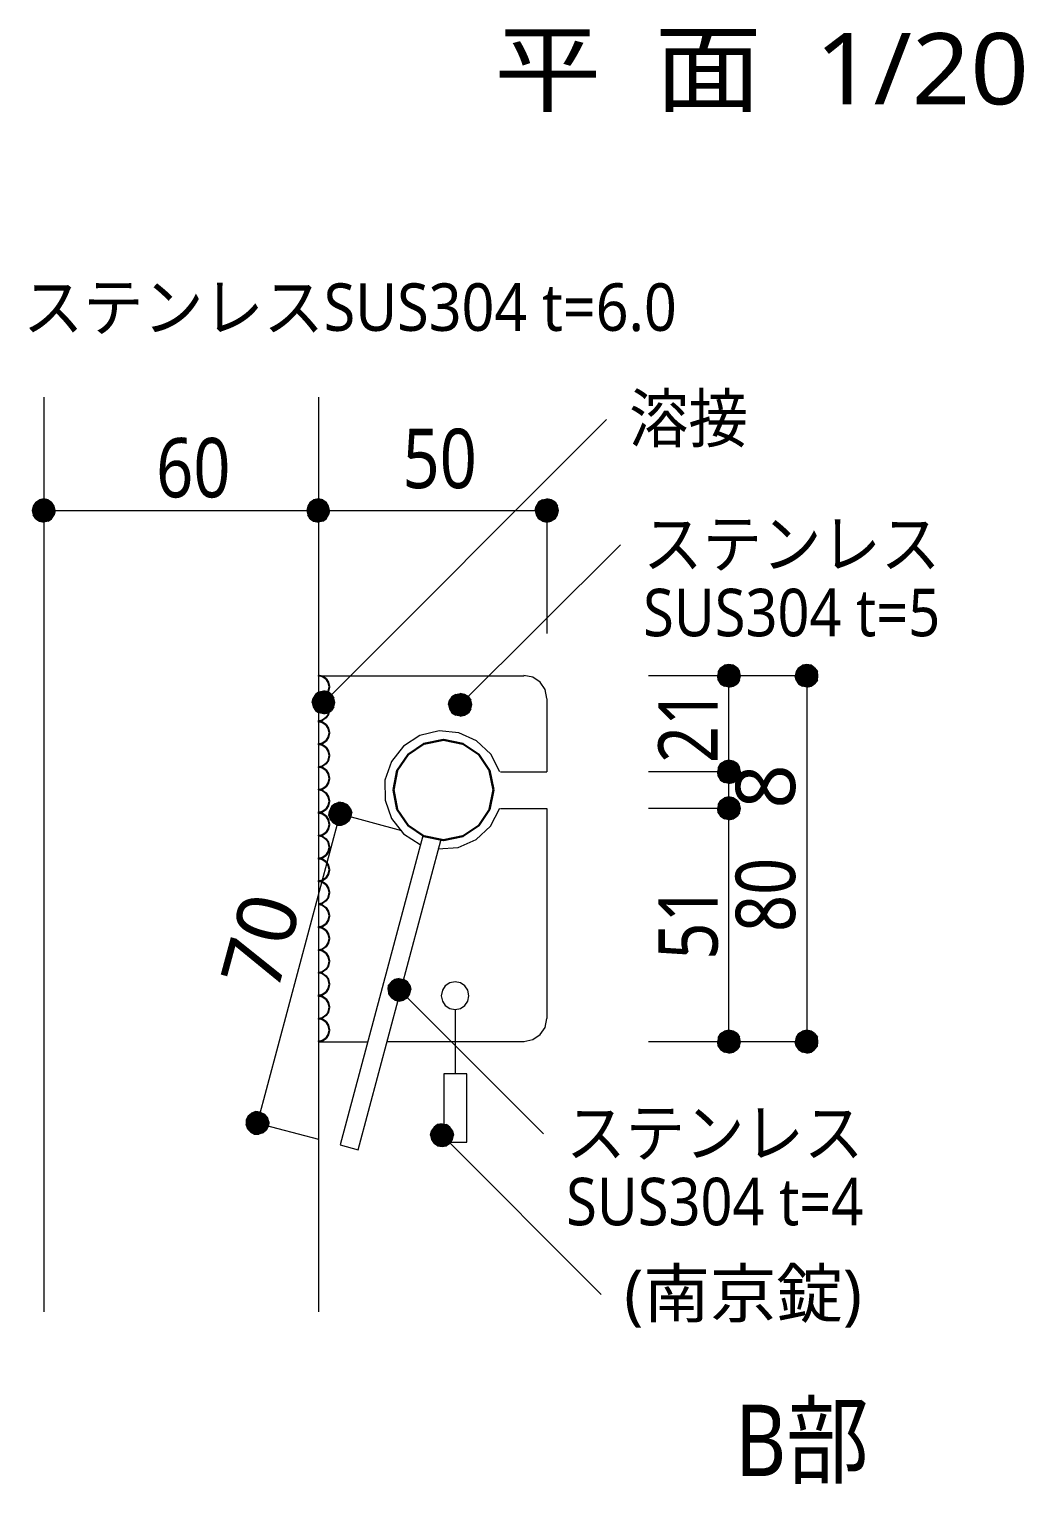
# Model space of a CAD drawing. Header units: millimetres. Extents: x 0 to 420, y 0 to 297.
# Drawn here: x 76.9 to 120.4, y 63.6 to 127.2 of the extents above; entities that cross this region are included whole.
import ezdxf
from ezdxf.enums import TextEntityAlignment as Align

# ---------------------------------------------------------------- set-up
doc = ezdxf.new("R2010")
doc.units = ezdxf.units.MM
doc.styles.add('kst32b', font='NotoSansJP-Variable.ttf')

msp = doc.modelspace()

# ---------------------------------------------------------------- hatches: boundary and pattern name
for points in [[(77.068, 106.362), (77.026, 106.172), (77.534, 106.172), (77.068, 106.362)], [(89.069, 106.362), (89.027, 106.172), (89.535, 106.172), (89.069, 106.362)], [(99.991, 105.981), (100.034, 106.172), (99.526, 106.172), (99.991, 105.981)], [(107.675, 99.399), (107.484, 99.441), (107.484, 98.933), (107.675, 99.399)], [(111.083, 99.399), (110.892, 99.441), (110.892, 98.933), (111.083, 99.399)], [(89.302, 97.578), (89.408, 97.43), (89.768, 97.769), (89.302, 97.578)], [(95.271, 97.494), (95.377, 97.324), (95.737, 97.684), (95.271, 97.494)], [(107.675, 95.208), (107.484, 95.25), (107.484, 94.742), (107.675, 95.208)], [(107.675, 93.599), (107.484, 93.641), (107.484, 93.133), (107.675, 93.599)], [(90.805, 93.303), (90.615, 93.387), (90.487, 92.9), (90.805, 93.303)], [(92.879, 85.662), (92.731, 85.556), (93.07, 85.217), (92.879, 85.662)], [(107.675, 83.397), (107.484, 83.439), (107.484, 82.931), (107.675, 83.397)], [(111.083, 83.397), (110.892, 83.439), (110.892, 82.931), (111.083, 83.397)], [(86.572, 78.994), (86.741, 78.888), (86.868, 79.375), (86.572, 78.994)], [(94.742, 79.312), (94.594, 79.206), (94.954, 78.846), (94.742, 79.312)]]:
    msp.add_hatch(color=7).paths.add_polyline_path(points)
h = msp.add_hatch(color=7)
h.paths.add_polyline_path([(77.534, 106.68), (77.343, 106.638), (77.534, 106.172), (77.534, 106.68)])
h.paths.add_polyline_path([(77.343, 106.638), (77.534, 106.172), (77.174, 106.532), (77.343, 106.638)])
h.paths.add_polyline_path([(77.534, 106.172), (77.174, 106.532), (77.068, 106.362), (77.534, 106.172)])
h = msp.add_hatch(color=7)
h.paths.add_polyline_path([(77.978, 106.362), (77.872, 106.532), (77.534, 106.172), (77.978, 106.362)])
h.paths.add_polyline_path([(77.872, 106.532), (77.534, 106.172), (77.724, 106.638), (77.872, 106.532)])
h.paths.add_polyline_path([(77.534, 106.172), (77.724, 106.638), (77.534, 106.68), (77.534, 106.172)])
h = msp.add_hatch(color=7)
h.paths.add_polyline_path([(77.872, 105.812), (77.978, 105.981), (77.534, 106.172), (77.872, 105.812)])
h.paths.add_polyline_path([(77.978, 105.981), (77.534, 106.172), (78.02, 106.172), (77.978, 105.981)])
h.paths.add_polyline_path([(77.534, 106.172), (78.02, 106.172), (77.978, 106.362), (77.534, 106.172)])
h = msp.add_hatch(color=7)
h.paths.add_polyline_path([(89.535, 106.68), (89.323, 106.638), (89.535, 106.172), (89.535, 106.68)])
h.paths.add_polyline_path([(89.323, 106.638), (89.535, 106.172), (89.175, 106.532), (89.323, 106.638)])
h.paths.add_polyline_path([(89.535, 106.172), (89.175, 106.532), (89.069, 106.362), (89.535, 106.172)])
h = msp.add_hatch(color=7)
h.paths.add_polyline_path([(89.979, 106.362), (89.874, 106.532), (89.535, 106.172), (89.979, 106.362)])
h.paths.add_polyline_path([(89.874, 106.532), (89.535, 106.172), (89.726, 106.638), (89.874, 106.532)])
h.paths.add_polyline_path([(89.535, 106.172), (89.726, 106.638), (89.535, 106.68), (89.535, 106.172)])
h = msp.add_hatch(color=7)
h.paths.add_polyline_path([(89.874, 105.812), (89.979, 105.981), (89.535, 106.172), (89.874, 105.812)])
h.paths.add_polyline_path([(89.979, 105.981), (89.535, 106.172), (90.022, 106.172), (89.979, 105.981)])
h.paths.add_polyline_path([(89.535, 106.172), (90.022, 106.172), (89.979, 106.362), (89.535, 106.172)])
h = msp.add_hatch(color=7)
h.paths.add_polyline_path([(99.166, 106.532), (99.06, 106.362), (99.526, 106.172), (99.166, 106.532)])
h.paths.add_polyline_path([(99.06, 106.362), (99.526, 106.172), (99.018, 106.172), (99.06, 106.362)])
h.paths.add_polyline_path([(99.526, 106.172), (99.018, 106.172), (99.06, 105.981), (99.526, 106.172)])
h = msp.add_hatch(color=7)
h.paths.add_polyline_path([(99.716, 106.638), (99.526, 106.68), (99.526, 106.172), (99.716, 106.638)])
h.paths.add_polyline_path([(99.526, 106.68), (99.526, 106.172), (99.335, 106.638), (99.526, 106.68)])
h.paths.add_polyline_path([(99.526, 106.172), (99.335, 106.638), (99.166, 106.532), (99.526, 106.172)])
h = msp.add_hatch(color=7)
h.paths.add_polyline_path([(100.034, 106.172), (99.991, 106.362), (99.526, 106.172), (100.034, 106.172)])
h.paths.add_polyline_path([(99.991, 106.362), (99.526, 106.172), (99.886, 106.532), (99.991, 106.362)])
h.paths.add_polyline_path([(99.526, 106.172), (99.886, 106.532), (99.716, 106.638), (99.526, 106.172)])
h = msp.add_hatch(color=7)
h.paths.add_polyline_path([(77.026, 106.172), (77.068, 105.981), (77.534, 106.172), (77.026, 106.172)])
h.paths.add_polyline_path([(77.068, 105.981), (77.534, 106.172), (77.174, 105.812), (77.068, 105.981)])
h.paths.add_polyline_path([(77.534, 106.172), (77.174, 105.812), (77.343, 105.706), (77.534, 106.172)])
h = msp.add_hatch(color=7)
h.paths.add_polyline_path([(77.343, 105.706), (77.534, 105.664), (77.534, 106.172), (77.343, 105.706)])
h.paths.add_polyline_path([(77.534, 105.664), (77.534, 106.172), (77.724, 105.706), (77.534, 105.664)])
h.paths.add_polyline_path([(77.534, 106.172), (77.724, 105.706), (77.872, 105.812), (77.534, 106.172)])
h = msp.add_hatch(color=7)
h.paths.add_polyline_path([(89.027, 106.172), (89.069, 105.981), (89.535, 106.172), (89.027, 106.172)])
h.paths.add_polyline_path([(89.069, 105.981), (89.535, 106.172), (89.175, 105.812), (89.069, 105.981)])
h.paths.add_polyline_path([(89.535, 106.172), (89.175, 105.812), (89.323, 105.706), (89.535, 106.172)])
h = msp.add_hatch(color=7)
h.paths.add_polyline_path([(89.323, 105.706), (89.535, 105.664), (89.535, 106.172), (89.323, 105.706)])
h.paths.add_polyline_path([(89.535, 105.664), (89.535, 106.172), (89.726, 105.706), (89.535, 105.664)])
h.paths.add_polyline_path([(89.535, 106.172), (89.726, 105.706), (89.874, 105.812), (89.535, 106.172)])
h = msp.add_hatch(color=7)
h.paths.add_polyline_path([(99.06, 105.981), (99.166, 105.812), (99.526, 106.172), (99.06, 105.981)])
h.paths.add_polyline_path([(99.166, 105.812), (99.526, 106.172), (99.335, 105.706), (99.166, 105.812)])
h.paths.add_polyline_path([(99.526, 106.172), (99.335, 105.706), (99.526, 105.664), (99.526, 106.172)])
h = msp.add_hatch(color=7)
h.paths.add_polyline_path([(99.526, 105.664), (99.716, 105.706), (99.526, 106.172), (99.526, 105.664)])
h.paths.add_polyline_path([(99.716, 105.706), (99.526, 106.172), (99.886, 105.812), (99.716, 105.706)])
h.paths.add_polyline_path([(99.526, 106.172), (99.886, 105.812), (99.991, 105.981), (99.526, 106.172)])
h = msp.add_hatch(color=7)
h.paths.add_polyline_path([(107.484, 99.441), (107.294, 99.399), (107.484, 98.933), (107.484, 99.441)])
h.paths.add_polyline_path([(107.294, 99.399), (107.484, 98.933), (107.125, 99.293), (107.294, 99.399)])
h.paths.add_polyline_path([(107.484, 98.933), (107.125, 99.293), (107.019, 99.123), (107.484, 98.933)])
h = msp.add_hatch(color=7)
h.paths.add_polyline_path([(107.992, 98.933), (107.95, 99.123), (107.484, 98.933), (107.992, 98.933)])
h.paths.add_polyline_path([(107.95, 99.123), (107.484, 98.933), (107.844, 99.293), (107.95, 99.123)])
h.paths.add_polyline_path([(107.484, 98.933), (107.844, 99.293), (107.675, 99.399), (107.484, 98.933)])
h = msp.add_hatch(color=7)
h.paths.add_polyline_path([(110.892, 99.441), (110.702, 99.399), (110.892, 98.933), (110.892, 99.441)])
h.paths.add_polyline_path([(110.702, 99.399), (110.892, 98.933), (110.532, 99.293), (110.702, 99.399)])
h.paths.add_polyline_path([(110.892, 98.933), (110.532, 99.293), (110.427, 99.123), (110.892, 98.933)])
h = msp.add_hatch(color=7)
h.paths.add_polyline_path([(111.379, 98.933), (111.358, 99.123), (110.892, 98.933), (111.379, 98.933)])
h.paths.add_polyline_path([(111.358, 99.123), (110.892, 98.933), (111.231, 99.293), (111.358, 99.123)])
h.paths.add_polyline_path([(110.892, 98.933), (111.231, 99.293), (111.083, 99.399), (110.892, 98.933)])
h = msp.add_hatch(color=7)
h.paths.add_polyline_path([(107.019, 99.123), (106.998, 98.933), (107.484, 98.933), (107.019, 99.123)])
h.paths.add_polyline_path([(106.998, 98.933), (107.484, 98.933), (107.019, 98.743), (106.998, 98.933)])
h.paths.add_polyline_path([(107.484, 98.933), (107.019, 98.743), (107.125, 98.594), (107.484, 98.933)])
h = msp.add_hatch(color=7)
h.paths.add_polyline_path([(107.125, 98.594), (107.294, 98.488), (107.484, 98.933), (107.125, 98.594)])
h.paths.add_polyline_path([(107.294, 98.488), (107.484, 98.933), (107.484, 98.446), (107.294, 98.488)])
h.paths.add_polyline_path([(107.484, 98.933), (107.484, 98.446), (107.675, 98.488), (107.484, 98.933)])
h = msp.add_hatch(color=7)
h.paths.add_polyline_path([(107.675, 98.488), (107.844, 98.594), (107.484, 98.933), (107.675, 98.488)])
h.paths.add_polyline_path([(107.844, 98.594), (107.484, 98.933), (107.95, 98.743), (107.844, 98.594)])
h.paths.add_polyline_path([(107.484, 98.933), (107.95, 98.743), (107.992, 98.933), (107.484, 98.933)])
h = msp.add_hatch(color=7)
h.paths.add_polyline_path([(110.427, 99.123), (110.384, 98.933), (110.892, 98.933), (110.427, 99.123)])
h.paths.add_polyline_path([(110.384, 98.933), (110.892, 98.933), (110.427, 98.743), (110.384, 98.933)])
h.paths.add_polyline_path([(110.892, 98.933), (110.427, 98.743), (110.532, 98.594), (110.892, 98.933)])
h = msp.add_hatch(color=7)
h.paths.add_polyline_path([(110.532, 98.594), (110.702, 98.488), (110.892, 98.933), (110.532, 98.594)])
h.paths.add_polyline_path([(110.702, 98.488), (110.892, 98.933), (110.892, 98.446), (110.702, 98.488)])
h.paths.add_polyline_path([(110.892, 98.933), (110.892, 98.446), (111.083, 98.488), (110.892, 98.933)])
h = msp.add_hatch(color=7)
h.paths.add_polyline_path([(111.083, 98.488), (111.231, 98.594), (110.892, 98.933), (111.083, 98.488)])
h.paths.add_polyline_path([(111.231, 98.594), (110.892, 98.933), (111.358, 98.743), (111.231, 98.594)])
h.paths.add_polyline_path([(110.892, 98.933), (111.358, 98.743), (111.379, 98.933), (110.892, 98.933)])
h = msp.add_hatch(color=7)
h.paths.add_polyline_path([(89.408, 98.129), (89.302, 97.959), (89.768, 97.769), (89.408, 98.129)])
h.paths.add_polyline_path([(89.302, 97.959), (89.768, 97.769), (89.26, 97.769), (89.302, 97.959)])
h.paths.add_polyline_path([(89.768, 97.769), (89.26, 97.769), (89.302, 97.578), (89.768, 97.769)])
h = msp.add_hatch(color=7)
h.paths.add_polyline_path([(89.958, 98.234), (89.768, 98.277), (89.768, 97.769), (89.958, 98.234)])
h.paths.add_polyline_path([(89.768, 98.277), (89.768, 97.769), (89.556, 98.234), (89.768, 98.277)])
h.paths.add_polyline_path([(89.768, 97.769), (89.556, 98.234), (89.408, 98.129), (89.768, 97.769)])
h = msp.add_hatch(color=7)
h.paths.add_polyline_path([(90.255, 97.769), (90.212, 97.959), (89.768, 97.769), (90.255, 97.769)])
h.paths.add_polyline_path([(90.212, 97.959), (89.768, 97.769), (90.107, 98.129), (90.212, 97.959)])
h.paths.add_polyline_path([(89.768, 97.769), (90.107, 98.129), (89.958, 98.234), (89.768, 97.769)])
h = msp.add_hatch(color=7)
h.paths.add_polyline_path([(95.377, 98.023), (95.271, 97.875), (95.737, 97.684), (95.377, 98.023)])
h.paths.add_polyline_path([(95.271, 97.875), (95.737, 97.684), (95.229, 97.684), (95.271, 97.875)])
h.paths.add_polyline_path([(95.737, 97.684), (95.229, 97.684), (95.271, 97.494), (95.737, 97.684)])
h = msp.add_hatch(color=7)
h.paths.add_polyline_path([(95.927, 98.129), (95.737, 98.171), (95.737, 97.684), (95.927, 98.129)])
h.paths.add_polyline_path([(95.737, 98.171), (95.737, 97.684), (95.546, 98.129), (95.737, 98.171)])
h.paths.add_polyline_path([(95.737, 97.684), (95.546, 98.129), (95.377, 98.023), (95.737, 97.684)])
h = msp.add_hatch(color=7)
h.paths.add_polyline_path([(96.245, 97.684), (96.203, 97.875), (95.737, 97.684), (96.245, 97.684)])
h.paths.add_polyline_path([(96.203, 97.875), (95.737, 97.684), (96.097, 98.023), (96.203, 97.875)])
h.paths.add_polyline_path([(95.737, 97.684), (96.097, 98.023), (95.927, 98.129), (95.737, 97.684)])
h = msp.add_hatch(color=7)
h.paths.add_polyline_path([(89.408, 97.43), (89.556, 97.324), (89.768, 97.769), (89.408, 97.43)])
h.paths.add_polyline_path([(89.556, 97.324), (89.768, 97.769), (89.768, 97.282), (89.556, 97.324)])
h.paths.add_polyline_path([(89.768, 97.769), (89.768, 97.282), (89.958, 97.324), (89.768, 97.769)])
h = msp.add_hatch(color=7)
h.paths.add_polyline_path([(89.958, 97.324), (90.107, 97.43), (89.768, 97.769), (89.958, 97.324)])
h.paths.add_polyline_path([(90.107, 97.43), (89.768, 97.769), (90.212, 97.578), (90.107, 97.43)])
h.paths.add_polyline_path([(89.768, 97.769), (90.212, 97.578), (90.255, 97.769), (89.768, 97.769)])
h = msp.add_hatch(color=7)
h.paths.add_polyline_path([(95.377, 97.324), (95.546, 97.218), (95.737, 97.684), (95.377, 97.324)])
h.paths.add_polyline_path([(95.546, 97.218), (95.737, 97.684), (95.737, 97.176), (95.546, 97.218)])
h.paths.add_polyline_path([(95.737, 97.684), (95.737, 97.176), (95.927, 97.218), (95.737, 97.684)])
h = msp.add_hatch(color=7)
h.paths.add_polyline_path([(95.927, 97.218), (96.097, 97.324), (95.737, 97.684), (95.927, 97.218)])
h.paths.add_polyline_path([(96.097, 97.324), (95.737, 97.684), (96.203, 97.494), (96.097, 97.324)])
h.paths.add_polyline_path([(95.737, 97.684), (96.203, 97.494), (96.245, 97.684), (95.737, 97.684)])
h = msp.add_hatch(color=7)
h.paths.add_polyline_path([(107.019, 94.932), (106.998, 94.742), (107.484, 94.742), (107.019, 94.932)])
h.paths.add_polyline_path([(106.998, 94.742), (107.484, 94.742), (107.019, 94.552), (106.998, 94.742)])
h.paths.add_polyline_path([(107.484, 94.742), (107.019, 94.552), (107.125, 94.382), (107.484, 94.742)])
h = msp.add_hatch(color=7)
h.paths.add_polyline_path([(107.484, 95.25), (107.294, 95.208), (107.484, 94.742), (107.484, 95.25)])
h.paths.add_polyline_path([(107.294, 95.208), (107.484, 94.742), (107.125, 95.102), (107.294, 95.208)])
h.paths.add_polyline_path([(107.484, 94.742), (107.125, 95.102), (107.019, 94.932), (107.484, 94.742)])
h = msp.add_hatch(color=7)
h.paths.add_polyline_path([(107.992, 94.742), (107.95, 94.932), (107.484, 94.742), (107.992, 94.742)])
h.paths.add_polyline_path([(107.95, 94.932), (107.484, 94.742), (107.844, 95.102), (107.95, 94.932)])
h.paths.add_polyline_path([(107.484, 94.742), (107.844, 95.102), (107.675, 95.208), (107.484, 94.742)])
h = msp.add_hatch(color=7)
h.paths.add_polyline_path([(107.125, 94.382), (107.294, 94.276), (107.484, 94.742), (107.125, 94.382)])
h.paths.add_polyline_path([(107.294, 94.276), (107.484, 94.742), (107.484, 94.234), (107.294, 94.276)])
h.paths.add_polyline_path([(107.484, 94.742), (107.484, 94.234), (107.675, 94.276), (107.484, 94.742)])
h = msp.add_hatch(color=7)
h.paths.add_polyline_path([(107.675, 94.276), (107.844, 94.382), (107.484, 94.742), (107.675, 94.276)])
h.paths.add_polyline_path([(107.844, 94.382), (107.484, 94.742), (107.95, 94.552), (107.844, 94.382)])
h.paths.add_polyline_path([(107.484, 94.742), (107.95, 94.552), (107.992, 94.742), (107.484, 94.742)])
h = msp.add_hatch(color=7)
h.paths.add_polyline_path([(107.484, 93.641), (107.294, 93.599), (107.484, 93.133), (107.484, 93.641)])
h.paths.add_polyline_path([(107.294, 93.599), (107.484, 93.133), (107.125, 93.493), (107.294, 93.599)])
h.paths.add_polyline_path([(107.484, 93.133), (107.125, 93.493), (107.019, 93.324), (107.484, 93.133)])
h = msp.add_hatch(color=7)
h.paths.add_polyline_path([(107.992, 93.133), (107.95, 93.324), (107.484, 93.133), (107.992, 93.133)])
h.paths.add_polyline_path([(107.95, 93.324), (107.484, 93.133), (107.844, 93.493), (107.95, 93.324)])
h.paths.add_polyline_path([(107.484, 93.133), (107.844, 93.493), (107.675, 93.599), (107.484, 93.133)])
h = msp.add_hatch(color=7)
h.paths.add_polyline_path([(90.107, 93.218), (90.022, 93.027), (90.487, 92.9), (90.107, 93.218)])
h.paths.add_polyline_path([(90.022, 93.027), (90.487, 92.9), (90.001, 92.837), (90.022, 93.027)])
h.paths.add_polyline_path([(90.487, 92.9), (90.001, 92.837), (90.064, 92.646), (90.487, 92.9)])
h = msp.add_hatch(color=7)
h.paths.add_polyline_path([(90.064, 92.646), (90.191, 92.498), (90.487, 92.9), (90.064, 92.646)])
h.paths.add_polyline_path([(90.191, 92.498), (90.487, 92.9), (90.361, 92.414), (90.191, 92.498)])
h.paths.add_polyline_path([(90.487, 92.9), (90.361, 92.414), (90.551, 92.414), (90.487, 92.9)])
h = msp.add_hatch(color=7)
h.paths.add_polyline_path([(90.615, 93.387), (90.424, 93.409), (90.487, 92.9), (90.615, 93.387)])
h.paths.add_polyline_path([(90.424, 93.409), (90.487, 92.9), (90.255, 93.345), (90.424, 93.409)])
h.paths.add_polyline_path([(90.487, 92.9), (90.255, 93.345), (90.107, 93.218), (90.487, 92.9)])
h = msp.add_hatch(color=7)
h.paths.add_polyline_path([(90.974, 92.773), (90.996, 92.964), (90.487, 92.9), (90.974, 92.773)])
h.paths.add_polyline_path([(90.996, 92.964), (90.487, 92.9), (90.932, 93.154), (90.996, 92.964)])
h.paths.add_polyline_path([(90.487, 92.9), (90.932, 93.154), (90.805, 93.303), (90.487, 92.9)])
h = msp.add_hatch(color=7)
h.paths.add_polyline_path([(90.551, 92.414), (90.742, 92.477), (90.487, 92.9), (90.551, 92.414)])
h.paths.add_polyline_path([(90.742, 92.477), (90.487, 92.9), (90.89, 92.604), (90.742, 92.477)])
h.paths.add_polyline_path([(90.487, 92.9), (90.89, 92.604), (90.974, 92.773), (90.487, 92.9)])
h = msp.add_hatch(color=7)
h.paths.add_polyline_path([(107.019, 93.324), (106.998, 93.133), (107.484, 93.133), (107.019, 93.324)])
h.paths.add_polyline_path([(106.998, 93.133), (107.484, 93.133), (107.019, 92.943), (106.998, 93.133)])
h.paths.add_polyline_path([(107.484, 93.133), (107.019, 92.943), (107.125, 92.795), (107.484, 93.133)])
h = msp.add_hatch(color=7)
h.paths.add_polyline_path([(107.125, 92.795), (107.294, 92.689), (107.484, 93.133), (107.125, 92.795)])
h.paths.add_polyline_path([(107.294, 92.689), (107.484, 93.133), (107.484, 92.646), (107.294, 92.689)])
h.paths.add_polyline_path([(107.484, 93.133), (107.484, 92.646), (107.675, 92.689), (107.484, 93.133)])
h = msp.add_hatch(color=7)
h.paths.add_polyline_path([(107.675, 92.689), (107.844, 92.795), (107.484, 93.133), (107.675, 92.689)])
h.paths.add_polyline_path([(107.844, 92.795), (107.484, 93.133), (107.95, 92.943), (107.844, 92.795)])
h.paths.add_polyline_path([(107.484, 93.133), (107.95, 92.943), (107.992, 93.133), (107.484, 93.133)])
h = msp.add_hatch(color=7)
h.paths.add_polyline_path([(92.731, 85.556), (92.604, 85.407), (93.07, 85.217), (92.731, 85.556)])
h.paths.add_polyline_path([(92.604, 85.407), (93.07, 85.217), (92.583, 85.217), (92.604, 85.407)])
h.paths.add_polyline_path([(93.07, 85.217), (92.583, 85.217), (92.604, 85.027), (93.07, 85.217)])
h = msp.add_hatch(color=7)
h.paths.add_polyline_path([(93.43, 85.556), (93.26, 85.662), (93.07, 85.217), (93.43, 85.556)])
h.paths.add_polyline_path([(93.26, 85.662), (93.07, 85.217), (93.07, 85.704), (93.26, 85.662)])
h.paths.add_polyline_path([(93.07, 85.217), (93.07, 85.704), (92.879, 85.662), (93.07, 85.217)])
h = msp.add_hatch(color=7)
h.paths.add_polyline_path([(93.536, 85.027), (93.578, 85.217), (93.07, 85.217), (93.536, 85.027)])
h.paths.add_polyline_path([(93.578, 85.217), (93.07, 85.217), (93.536, 85.407), (93.578, 85.217)])
h.paths.add_polyline_path([(93.07, 85.217), (93.536, 85.407), (93.43, 85.556), (93.07, 85.217)])
h = msp.add_hatch(color=7)
h.paths.add_polyline_path([(92.604, 85.027), (92.731, 84.857), (93.07, 85.217), (92.604, 85.027)])
h.paths.add_polyline_path([(92.731, 84.857), (93.07, 85.217), (92.879, 84.751), (92.731, 84.857)])
h.paths.add_polyline_path([(93.07, 85.217), (92.879, 84.751), (93.07, 84.709), (93.07, 85.217)])
h = msp.add_hatch(color=7)
h.paths.add_polyline_path([(93.07, 84.709), (93.26, 84.751), (93.07, 85.217), (93.07, 84.709)])
h.paths.add_polyline_path([(93.26, 84.751), (93.07, 85.217), (93.43, 84.857), (93.26, 84.751)])
h.paths.add_polyline_path([(93.07, 85.217), (93.43, 84.857), (93.536, 85.027), (93.07, 85.217)])
h = msp.add_hatch(color=7)
h.paths.add_polyline_path([(107.484, 83.439), (107.294, 83.397), (107.484, 82.931), (107.484, 83.439)])
h.paths.add_polyline_path([(107.294, 83.397), (107.484, 82.931), (107.125, 83.291), (107.294, 83.397)])
h.paths.add_polyline_path([(107.484, 82.931), (107.125, 83.291), (107.019, 83.143), (107.484, 82.931)])
h = msp.add_hatch(color=7)
h.paths.add_polyline_path([(107.992, 82.931), (107.95, 83.143), (107.484, 82.931), (107.992, 82.931)])
h.paths.add_polyline_path([(107.95, 83.143), (107.484, 82.931), (107.844, 83.291), (107.95, 83.143)])
h.paths.add_polyline_path([(107.484, 82.931), (107.844, 83.291), (107.675, 83.397), (107.484, 82.931)])
h = msp.add_hatch(color=7)
h.paths.add_polyline_path([(110.892, 83.439), (110.702, 83.397), (110.892, 82.931), (110.892, 83.439)])
h.paths.add_polyline_path([(110.702, 83.397), (110.892, 82.931), (110.532, 83.291), (110.702, 83.397)])
h.paths.add_polyline_path([(110.892, 82.931), (110.532, 83.291), (110.427, 83.143), (110.892, 82.931)])
h = msp.add_hatch(color=7)
h.paths.add_polyline_path([(111.379, 82.931), (111.358, 83.143), (110.892, 82.931), (111.379, 82.931)])
h.paths.add_polyline_path([(111.358, 83.143), (110.892, 82.931), (111.231, 83.291), (111.358, 83.143)])
h.paths.add_polyline_path([(110.892, 82.931), (111.231, 83.291), (111.083, 83.397), (110.892, 82.931)])
h = msp.add_hatch(color=7)
h.paths.add_polyline_path([(107.019, 83.143), (106.998, 82.931), (107.484, 82.931), (107.019, 83.143)])
h.paths.add_polyline_path([(106.998, 82.931), (107.484, 82.931), (107.019, 82.74), (106.998, 82.931)])
h.paths.add_polyline_path([(107.484, 82.931), (107.019, 82.74), (107.125, 82.592), (107.484, 82.931)])
h = msp.add_hatch(color=7)
h.paths.add_polyline_path([(107.125, 82.592), (107.294, 82.487), (107.484, 82.931), (107.125, 82.592)])
h.paths.add_polyline_path([(107.294, 82.487), (107.484, 82.931), (107.484, 82.444), (107.294, 82.487)])
h.paths.add_polyline_path([(107.484, 82.931), (107.484, 82.444), (107.675, 82.487), (107.484, 82.931)])
h = msp.add_hatch(color=7)
h.paths.add_polyline_path([(107.675, 82.487), (107.844, 82.592), (107.484, 82.931), (107.675, 82.487)])
h.paths.add_polyline_path([(107.844, 82.592), (107.484, 82.931), (107.95, 82.74), (107.844, 82.592)])
h.paths.add_polyline_path([(107.484, 82.931), (107.95, 82.74), (107.992, 82.931), (107.484, 82.931)])
h = msp.add_hatch(color=7)
h.paths.add_polyline_path([(110.427, 83.143), (110.384, 82.931), (110.892, 82.931), (110.427, 83.143)])
h.paths.add_polyline_path([(110.384, 82.931), (110.892, 82.931), (110.427, 82.74), (110.384, 82.931)])
h.paths.add_polyline_path([(110.892, 82.931), (110.427, 82.74), (110.532, 82.592), (110.892, 82.931)])
h = msp.add_hatch(color=7)
h.paths.add_polyline_path([(110.532, 82.592), (110.702, 82.487), (110.892, 82.931), (110.532, 82.592)])
h.paths.add_polyline_path([(110.702, 82.487), (110.892, 82.931), (110.892, 82.444), (110.702, 82.487)])
h.paths.add_polyline_path([(110.892, 82.931), (110.892, 82.444), (111.083, 82.487), (110.892, 82.931)])
h = msp.add_hatch(color=7)
h.paths.add_polyline_path([(111.083, 82.487), (111.231, 82.592), (110.892, 82.931), (111.083, 82.487)])
h.paths.add_polyline_path([(111.231, 82.592), (110.892, 82.931), (111.358, 82.74), (111.231, 82.592)])
h.paths.add_polyline_path([(110.892, 82.931), (111.358, 82.74), (111.379, 82.931), (110.892, 82.931)])
h = msp.add_hatch(color=7)
h.paths.add_polyline_path([(86.804, 79.883), (86.614, 79.82), (86.868, 79.375), (86.804, 79.883)])
h.paths.add_polyline_path([(86.614, 79.82), (86.868, 79.375), (86.466, 79.693), (86.614, 79.82)])
h.paths.add_polyline_path([(86.868, 79.375), (86.466, 79.693), (86.381, 79.502), (86.868, 79.375)])
h = msp.add_hatch(color=7)
h.paths.add_polyline_path([(87.312, 79.629), (87.186, 79.777), (86.868, 79.375), (87.312, 79.629)])
h.paths.add_polyline_path([(87.186, 79.777), (86.868, 79.375), (86.995, 79.862), (87.186, 79.777)])
h.paths.add_polyline_path([(86.868, 79.375), (86.995, 79.862), (86.804, 79.883), (86.868, 79.375)])
h = msp.add_hatch(color=7)
h.paths.add_polyline_path([(87.27, 79.079), (87.355, 79.248), (86.868, 79.375), (87.27, 79.079)])
h.paths.add_polyline_path([(87.355, 79.248), (86.868, 79.375), (87.376, 79.438), (87.355, 79.248)])
h.paths.add_polyline_path([(86.868, 79.375), (87.376, 79.438), (87.312, 79.629), (86.868, 79.375)])
h = msp.add_hatch(color=7)
h.paths.add_polyline_path([(86.381, 79.502), (86.381, 79.312), (86.868, 79.375), (86.381, 79.502)])
h.paths.add_polyline_path([(86.381, 79.312), (86.868, 79.375), (86.445, 79.121), (86.381, 79.312)])
h.paths.add_polyline_path([(86.868, 79.375), (86.445, 79.121), (86.572, 78.994), (86.868, 79.375)])
h = msp.add_hatch(color=7)
h.paths.add_polyline_path([(86.741, 78.888), (86.932, 78.888), (86.868, 79.375), (86.741, 78.888)])
h.paths.add_polyline_path([(86.932, 78.888), (86.868, 79.375), (87.122, 78.952), (86.932, 78.888)])
h.paths.add_polyline_path([(86.868, 79.375), (87.122, 78.952), (87.27, 79.079), (86.868, 79.375)])
h = msp.add_hatch(color=7)
h.paths.add_polyline_path([(94.594, 79.206), (94.488, 79.036), (94.954, 78.846), (94.594, 79.206)])
h.paths.add_polyline_path([(94.488, 79.036), (94.954, 78.846), (94.446, 78.846), (94.488, 79.036)])
h.paths.add_polyline_path([(94.954, 78.846), (94.446, 78.846), (94.488, 78.655), (94.954, 78.846)])
h = msp.add_hatch(color=7)
h.paths.add_polyline_path([(95.292, 79.206), (95.144, 79.312), (94.954, 78.846), (95.292, 79.206)])
h.paths.add_polyline_path([(95.144, 79.312), (94.954, 78.846), (94.954, 79.354), (95.144, 79.312)])
h.paths.add_polyline_path([(94.954, 78.846), (94.954, 79.354), (94.742, 79.312), (94.954, 78.846)])
h = msp.add_hatch(color=7)
h.paths.add_polyline_path([(95.398, 78.655), (95.441, 78.846), (94.954, 78.846), (95.398, 78.655)])
h.paths.add_polyline_path([(95.441, 78.846), (94.954, 78.846), (95.398, 79.036), (95.441, 78.846)])
h.paths.add_polyline_path([(94.954, 78.846), (95.398, 79.036), (95.292, 79.206), (94.954, 78.846)])
h = msp.add_hatch(color=7)
h.paths.add_polyline_path([(94.488, 78.655), (94.594, 78.486), (94.954, 78.846), (94.488, 78.655)])
h.paths.add_polyline_path([(94.594, 78.486), (94.954, 78.846), (94.742, 78.38), (94.594, 78.486)])
h.paths.add_polyline_path([(94.954, 78.846), (94.742, 78.38), (94.954, 78.359), (94.954, 78.846)])
h = msp.add_hatch(color=7)
h.paths.add_polyline_path([(94.954, 78.359), (95.144, 78.38), (94.954, 78.846), (94.954, 78.359)])
h.paths.add_polyline_path([(95.144, 78.38), (94.954, 78.846), (95.292, 78.486), (95.144, 78.38)])
h.paths.add_polyline_path([(94.954, 78.846), (95.292, 78.486), (95.398, 78.655), (94.954, 78.846)])

# ---------------------------------------------------------------- linework, layer by layer
at = {"lineweight": 13}
for points in [[(77.534, 111.125), (77.534, 71.12)], [(89.535, 111.125), (89.535, 71.12)], [(89.768, 97.769), (102.129, 110.151)], [(77.534, 106.172), (89.535, 106.172), (99.526, 106.172), (99.526, 100.796)], [(95.737, 97.684), (102.743, 104.669)], [(89.535, 98.933), (98.531, 98.933)], [(99.526, 97.949), (99.447, 98.34), (99.231, 98.66), (98.912, 98.875), (98.52, 98.954)], [(110.892, 98.933), (103.971, 98.933)], [(107.484, 82.931), (107.484, 93.133), (107.484, 94.742), (107.484, 98.933)], [(110.892, 98.933), (110.892, 82.931)], [(99.526, 97.938), (99.526, 94.742)], [(97.474, 94.746), (97.071, 95.518), (96.453, 96.1), (95.681, 96.452), (94.815, 96.534), (93.969, 96.325), (93.258, 95.863), (92.733, 95.196), (92.449, 94.373), (92.452, 93.502), (92.733, 92.701), (93.257, 92.034), (93.99, 91.563)], [(97.494, 94.742), (99.526, 94.742)], [(107.484, 94.742), (103.971, 94.742)], [(86.868, 79.375), (90.487, 92.9), (93.176, 92.181)], [(94.763, 91.367), (95.644, 91.435), (96.432, 91.782), (97.063, 92.368), (97.474, 93.15)], [(97.494, 93.133), (99.526, 93.133)], [(99.526, 93.133), (99.526, 83.947)], [(107.484, 93.133), (103.971, 93.133)], [(94.107, 91.948), (90.487, 78.422), (91.271, 78.211), (94.89, 91.736)], [(93.07, 85.217), (99.378, 78.909)], [(95.525, 84.349), (95.525, 81.534)], [(98.52, 82.952), (98.912, 83.031), (99.231, 83.247), (99.447, 83.566), (99.526, 83.958)], [(89.535, 82.931), (91.694, 82.931)], [(98.531, 82.931), (92.52, 82.931)], [(110.892, 82.931), (103.971, 82.931)], [(86.868, 79.375), (89.535, 78.677)], [(94.954, 78.846), (101.896, 71.882)]]:
    msp.add_lwpolyline(points, dxfattribs=at)
at = {"lineweight": 0}
for points in [[(77.068, 106.362), (77.026, 106.172), (77.534, 106.172)], [(77.534, 106.172), (77.174, 106.532), (77.068, 106.362)], [(77.343, 106.638), (77.534, 106.172), (77.174, 106.532)], [(77.534, 106.68), (77.343, 106.638), (77.534, 106.172)], [(77.534, 106.172), (77.724, 106.638), (77.534, 106.68)], [(77.872, 106.532), (77.534, 106.172), (77.724, 106.638)], [(77.978, 106.362), (77.872, 106.532), (77.534, 106.172)], [(77.534, 106.172), (78.02, 106.172), (77.978, 106.362)], [(89.069, 106.362), (89.027, 106.172), (89.535, 106.172)], [(89.535, 106.172), (89.175, 106.532), (89.069, 106.362)], [(89.323, 106.638), (89.535, 106.172), (89.175, 106.532)], [(89.535, 106.68), (89.323, 106.638), (89.535, 106.172)], [(89.535, 106.172), (89.726, 106.638), (89.535, 106.68)], [(89.874, 106.532), (89.535, 106.172), (89.726, 106.638)], [(89.979, 106.362), (89.874, 106.532), (89.535, 106.172)], [(89.535, 106.172), (90.022, 106.172), (89.979, 106.362)], [(99.06, 106.362), (99.526, 106.172), (99.018, 106.172)], [(99.166, 106.532), (99.06, 106.362), (99.526, 106.172)], [(99.526, 106.172), (99.335, 106.638), (99.166, 106.532)], [(99.526, 106.68), (99.526, 106.172), (99.335, 106.638)], [(99.716, 106.638), (99.526, 106.68), (99.526, 106.172)], [(99.526, 106.172), (99.886, 106.532), (99.716, 106.638)], [(99.991, 106.362), (99.526, 106.172), (99.886, 106.532)], [(100.034, 106.172), (99.991, 106.362), (99.526, 106.172)], [(77.026, 106.172), (77.068, 105.981), (77.534, 106.172)], [(77.068, 105.981), (77.534, 106.172), (77.174, 105.812)], [(77.534, 106.172), (77.174, 105.812), (77.343, 105.706)], [(77.343, 105.706), (77.534, 105.664), (77.534, 106.172)], [(77.534, 105.664), (77.534, 106.172), (77.724, 105.706)], [(77.534, 106.172), (77.724, 105.706), (77.872, 105.812)], [(77.872, 105.812), (77.978, 105.981), (77.534, 106.172)], [(77.978, 105.981), (77.534, 106.172), (78.02, 106.172)], [(89.027, 106.172), (89.069, 105.981), (89.535, 106.172)], [(89.069, 105.981), (89.535, 106.172), (89.175, 105.812)], [(89.535, 106.172), (89.175, 105.812), (89.323, 105.706)], [(89.323, 105.706), (89.535, 105.664), (89.535, 106.172)], [(89.535, 105.664), (89.535, 106.172), (89.726, 105.706)], [(89.535, 106.172), (89.726, 105.706), (89.874, 105.812)], [(89.874, 105.812), (89.979, 105.981), (89.535, 106.172)], [(89.979, 105.981), (89.535, 106.172), (90.022, 106.172)], [(99.526, 106.172), (99.018, 106.172), (99.06, 105.981)], [(99.06, 105.981), (99.166, 105.812), (99.526, 106.172)], [(99.166, 105.812), (99.526, 106.172), (99.335, 105.706)], [(99.526, 106.172), (99.335, 105.706), (99.526, 105.664)], [(99.526, 105.664), (99.716, 105.706), (99.526, 106.172)], [(99.716, 105.706), (99.526, 106.172), (99.886, 105.812)], [(99.526, 106.172), (99.886, 105.812), (99.991, 105.981)], [(99.991, 105.981), (100.034, 106.172), (99.526, 106.172)], [(107.484, 98.933), (107.125, 99.293), (107.019, 99.123)], [(107.294, 99.399), (107.484, 98.933), (107.125, 99.293)], [(107.484, 99.441), (107.294, 99.399), (107.484, 98.933)], [(107.675, 99.399), (107.484, 99.441), (107.484, 98.933)], [(107.484, 98.933), (107.844, 99.293), (107.675, 99.399)], [(107.95, 99.123), (107.484, 98.933), (107.844, 99.293)], [(110.892, 98.933), (110.532, 99.293), (110.427, 99.123)], [(110.702, 99.399), (110.892, 98.933), (110.532, 99.293)], [(110.892, 99.441), (110.702, 99.399), (110.892, 98.933)], [(111.083, 99.399), (110.892, 99.441), (110.892, 98.933)], [(110.892, 98.933), (111.231, 99.293), (111.083, 99.399)], [(111.358, 99.123), (110.892, 98.933), (111.231, 99.293)], [(107.019, 99.123), (106.998, 98.933), (107.484, 98.933)], [(106.998, 98.933), (107.484, 98.933), (107.019, 98.743)], [(107.484, 98.933), (107.019, 98.743), (107.125, 98.594)], [(107.125, 98.594), (107.294, 98.488), (107.484, 98.933)], [(107.294, 98.488), (107.484, 98.933), (107.484, 98.446)], [(107.992, 98.933), (107.95, 99.123), (107.484, 98.933)], [(107.484, 98.933), (107.484, 98.446), (107.675, 98.488)], [(107.675, 98.488), (107.844, 98.594), (107.484, 98.933)], [(107.844, 98.594), (107.484, 98.933), (107.95, 98.743)], [(107.484, 98.933), (107.95, 98.743), (107.992, 98.933)], [(110.427, 99.123), (110.384, 98.933), (110.892, 98.933)], [(110.384, 98.933), (110.892, 98.933), (110.427, 98.743)], [(110.892, 98.933), (110.427, 98.743), (110.532, 98.594)], [(110.532, 98.594), (110.702, 98.488), (110.892, 98.933)], [(110.702, 98.488), (110.892, 98.933), (110.892, 98.446)], [(111.379, 98.933), (111.358, 99.123), (110.892, 98.933)], [(110.892, 98.933), (110.892, 98.446), (111.083, 98.488)], [(111.083, 98.488), (111.231, 98.594), (110.892, 98.933)], [(111.231, 98.594), (110.892, 98.933), (111.358, 98.743)], [(110.892, 98.933), (111.358, 98.743), (111.379, 98.933)], [(89.408, 98.129), (89.302, 97.959), (89.768, 97.769)], [(89.768, 97.769), (89.556, 98.234), (89.408, 98.129)], [(89.768, 98.277), (89.768, 97.769), (89.556, 98.234)], [(89.958, 98.234), (89.768, 98.277), (89.768, 97.769)], [(89.768, 97.769), (90.107, 98.129), (89.958, 98.234)], [(90.212, 97.959), (89.768, 97.769), (90.107, 98.129)], [(95.377, 98.023), (95.271, 97.875), (95.737, 97.684)], [(95.737, 97.684), (95.546, 98.129), (95.377, 98.023)], [(95.737, 98.171), (95.737, 97.684), (95.546, 98.129)], [(95.927, 98.129), (95.737, 98.171), (95.737, 97.684)], [(95.737, 97.684), (96.097, 98.023), (95.927, 98.129)], [(96.203, 97.875), (95.737, 97.684), (96.097, 98.023)], [(89.302, 97.959), (89.768, 97.769), (89.26, 97.769)], [(89.768, 97.769), (89.26, 97.769), (89.302, 97.578)], [(89.302, 97.578), (89.408, 97.43), (89.768, 97.769)], [(89.408, 97.43), (89.556, 97.324), (89.768, 97.769)], [(89.556, 97.324), (89.768, 97.769), (89.768, 97.282)], [(90.255, 97.769), (90.212, 97.959), (89.768, 97.769)], [(89.768, 97.769), (89.768, 97.282), (89.958, 97.324)], [(89.958, 97.324), (90.107, 97.43), (89.768, 97.769)], [(90.107, 97.43), (89.768, 97.769), (90.212, 97.578)], [(89.768, 97.769), (90.212, 97.578), (90.255, 97.769)], [(95.271, 97.875), (95.737, 97.684), (95.229, 97.684)], [(95.737, 97.684), (95.229, 97.684), (95.271, 97.494)], [(95.271, 97.494), (95.377, 97.324), (95.737, 97.684)], [(95.377, 97.324), (95.546, 97.218), (95.737, 97.684)], [(95.546, 97.218), (95.737, 97.684), (95.737, 97.176)], [(96.245, 97.684), (96.203, 97.875), (95.737, 97.684)], [(95.737, 97.684), (95.737, 97.176), (95.927, 97.218)], [(95.927, 97.218), (96.097, 97.324), (95.737, 97.684)], [(96.097, 97.324), (95.737, 97.684), (96.203, 97.494)], [(95.737, 97.684), (96.203, 97.494), (96.245, 97.684)], [(107.019, 94.932), (106.998, 94.742), (107.484, 94.742)], [(107.484, 94.742), (107.125, 95.102), (107.019, 94.932)], [(107.294, 95.208), (107.484, 94.742), (107.125, 95.102)], [(107.484, 95.25), (107.294, 95.208), (107.484, 94.742)], [(107.675, 95.208), (107.484, 95.25), (107.484, 94.742)], [(107.484, 94.742), (107.844, 95.102), (107.675, 95.208)], [(107.95, 94.932), (107.484, 94.742), (107.844, 95.102)], [(107.992, 94.742), (107.95, 94.932), (107.484, 94.742)], [(106.998, 94.742), (107.484, 94.742), (107.019, 94.552)], [(107.484, 94.742), (107.019, 94.552), (107.125, 94.382)], [(107.125, 94.382), (107.294, 94.276), (107.484, 94.742)], [(107.294, 94.276), (107.484, 94.742), (107.484, 94.234)], [(107.484, 94.742), (107.484, 94.234), (107.675, 94.276)], [(107.675, 94.276), (107.844, 94.382), (107.484, 94.742)], [(107.844, 94.382), (107.484, 94.742), (107.95, 94.552)], [(107.484, 94.742), (107.95, 94.552), (107.992, 94.742)], [(107.294, 93.599), (107.484, 93.133), (107.125, 93.493)], [(107.484, 93.641), (107.294, 93.599), (107.484, 93.133)], [(107.675, 93.599), (107.484, 93.641), (107.484, 93.133)], [(107.484, 93.133), (107.844, 93.493), (107.675, 93.599)], [(90.022, 93.027), (90.487, 92.9), (90.001, 92.837)], [(90.487, 92.9), (90.001, 92.837), (90.064, 92.646)], [(90.107, 93.218), (90.022, 93.027), (90.487, 92.9)], [(90.064, 92.646), (90.191, 92.498), (90.487, 92.9)], [(90.487, 92.9), (90.255, 93.345), (90.107, 93.218)], [(90.191, 92.498), (90.487, 92.9), (90.361, 92.414)], [(90.424, 93.409), (90.487, 92.9), (90.255, 93.345)], [(90.487, 92.9), (90.361, 92.414), (90.551, 92.414)], [(90.615, 93.387), (90.424, 93.409), (90.487, 92.9)], [(90.805, 93.303), (90.615, 93.387), (90.487, 92.9)], [(90.487, 92.9), (90.932, 93.154), (90.805, 93.303)], [(90.996, 92.964), (90.487, 92.9), (90.932, 93.154)], [(90.974, 92.773), (90.996, 92.964), (90.487, 92.9)], [(90.551, 92.414), (90.742, 92.477), (90.487, 92.9)], [(90.742, 92.477), (90.487, 92.9), (90.89, 92.604)], [(90.487, 92.9), (90.89, 92.604), (90.974, 92.773)], [(107.019, 93.324), (106.998, 93.133), (107.484, 93.133)], [(106.998, 93.133), (107.484, 93.133), (107.019, 92.943)], [(107.484, 93.133), (107.125, 93.493), (107.019, 93.324)], [(107.484, 93.133), (107.019, 92.943), (107.125, 92.795)], [(107.125, 92.795), (107.294, 92.689), (107.484, 93.133)], [(107.294, 92.689), (107.484, 93.133), (107.484, 92.646)], [(107.95, 93.324), (107.484, 93.133), (107.844, 93.493)], [(107.992, 93.133), (107.95, 93.324), (107.484, 93.133)], [(107.484, 93.133), (107.484, 92.646), (107.675, 92.689)], [(107.675, 92.689), (107.844, 92.795), (107.484, 93.133)], [(107.844, 92.795), (107.484, 93.133), (107.95, 92.943)], [(107.484, 93.133), (107.95, 92.943), (107.992, 93.133)], [(92.604, 85.407), (93.07, 85.217), (92.583, 85.217)], [(92.731, 85.556), (92.604, 85.407), (93.07, 85.217)], [(92.879, 85.662), (92.731, 85.556), (93.07, 85.217)], [(93.07, 85.217), (93.07, 85.704), (92.879, 85.662)], [(93.26, 85.662), (93.07, 85.217), (93.07, 85.704)], [(93.43, 85.556), (93.26, 85.662), (93.07, 85.217)], [(93.07, 85.217), (93.536, 85.407), (93.43, 85.556)], [(93.578, 85.217), (93.07, 85.217), (93.536, 85.407)], [(93.07, 85.217), (92.583, 85.217), (92.604, 85.027)], [(92.604, 85.027), (92.731, 84.857), (93.07, 85.217)], [(92.731, 84.857), (93.07, 85.217), (92.879, 84.751)], [(93.07, 85.217), (92.879, 84.751), (93.07, 84.709)], [(93.07, 84.709), (93.26, 84.751), (93.07, 85.217)], [(93.26, 84.751), (93.07, 85.217), (93.43, 84.857)], [(93.07, 85.217), (93.43, 84.857), (93.536, 85.027)], [(93.536, 85.027), (93.578, 85.217), (93.07, 85.217)], [(107.294, 83.397), (107.484, 82.931), (107.125, 83.291)], [(107.484, 83.439), (107.294, 83.397), (107.484, 82.931)], [(107.675, 83.397), (107.484, 83.439), (107.484, 82.931)], [(107.484, 82.931), (107.844, 83.291), (107.675, 83.397)], [(110.702, 83.397), (110.892, 82.931), (110.532, 83.291)], [(110.892, 83.439), (110.702, 83.397), (110.892, 82.931)], [(111.083, 83.397), (110.892, 83.439), (110.892, 82.931)], [(110.892, 82.931), (111.231, 83.291), (111.083, 83.397)], [(107.019, 83.143), (106.998, 82.931), (107.484, 82.931)], [(106.998, 82.931), (107.484, 82.931), (107.019, 82.74)], [(107.484, 82.931), (107.125, 83.291), (107.019, 83.143)], [(107.484, 82.931), (107.019, 82.74), (107.125, 82.592)], [(107.125, 82.592), (107.294, 82.487), (107.484, 82.931)], [(107.294, 82.487), (107.484, 82.931), (107.484, 82.444)], [(107.95, 83.143), (107.484, 82.931), (107.844, 83.291)], [(107.992, 82.931), (107.95, 83.143), (107.484, 82.931)], [(107.484, 82.931), (107.484, 82.444), (107.675, 82.487)], [(107.675, 82.487), (107.844, 82.592), (107.484, 82.931)], [(107.844, 82.592), (107.484, 82.931), (107.95, 82.74)], [(107.484, 82.931), (107.95, 82.74), (107.992, 82.931)], [(110.427, 83.143), (110.384, 82.931), (110.892, 82.931)], [(110.384, 82.931), (110.892, 82.931), (110.427, 82.74)], [(110.892, 82.931), (110.532, 83.291), (110.427, 83.143)], [(110.892, 82.931), (110.427, 82.74), (110.532, 82.592)], [(110.532, 82.592), (110.702, 82.487), (110.892, 82.931)], [(110.702, 82.487), (110.892, 82.931), (110.892, 82.444)], [(111.358, 83.143), (110.892, 82.931), (111.231, 83.291)], [(111.379, 82.931), (111.358, 83.143), (110.892, 82.931)], [(110.892, 82.931), (110.892, 82.444), (111.083, 82.487)], [(111.083, 82.487), (111.231, 82.592), (110.892, 82.931)], [(111.231, 82.592), (110.892, 82.931), (111.358, 82.74)], [(110.892, 82.931), (111.358, 82.74), (111.379, 82.931)], [(86.868, 79.375), (86.466, 79.693), (86.381, 79.502)], [(86.614, 79.82), (86.868, 79.375), (86.466, 79.693)], [(86.804, 79.883), (86.614, 79.82), (86.868, 79.375)], [(86.868, 79.375), (86.995, 79.862), (86.804, 79.883)], [(87.186, 79.777), (86.868, 79.375), (86.995, 79.862)], [(87.312, 79.629), (87.186, 79.777), (86.868, 79.375)], [(86.868, 79.375), (87.376, 79.438), (87.312, 79.629)], [(86.381, 79.502), (86.381, 79.312), (86.868, 79.375)], [(86.381, 79.312), (86.868, 79.375), (86.445, 79.121)], [(86.868, 79.375), (86.445, 79.121), (86.572, 78.994)], [(86.572, 78.994), (86.741, 78.888), (86.868, 79.375)], [(86.741, 78.888), (86.932, 78.888), (86.868, 79.375)], [(87.355, 79.248), (86.868, 79.375), (87.376, 79.438)], [(86.932, 78.888), (86.868, 79.375), (87.122, 78.952)], [(86.868, 79.375), (87.122, 78.952), (87.27, 79.079)], [(87.27, 79.079), (87.355, 79.248), (86.868, 79.375)], [(94.488, 79.036), (94.954, 78.846), (94.446, 78.846)], [(94.594, 79.206), (94.488, 79.036), (94.954, 78.846)], [(94.742, 79.312), (94.594, 79.206), (94.954, 78.846)], [(94.954, 78.846), (94.954, 79.354), (94.742, 79.312)], [(95.144, 79.312), (94.954, 78.846), (94.954, 79.354)], [(95.292, 79.206), (95.144, 79.312), (94.954, 78.846)], [(94.954, 78.846), (95.398, 79.036), (95.292, 79.206)], [(95.441, 78.846), (94.954, 78.846), (95.398, 79.036)], [(94.954, 78.846), (94.446, 78.846), (94.488, 78.655)], [(94.488, 78.655), (94.594, 78.486), (94.954, 78.846)], [(94.594, 78.486), (94.954, 78.846), (94.742, 78.38)], [(94.954, 78.846), (94.742, 78.38), (94.954, 78.359)], [(94.954, 78.359), (95.144, 78.38), (94.954, 78.846)], [(95.144, 78.38), (94.954, 78.846), (95.292, 78.486)], [(94.954, 78.846), (95.292, 78.486), (95.398, 78.655)], [(95.398, 78.655), (95.441, 78.846), (94.954, 78.846)]]:
    msp.add_lwpolyline(points, close=True, dxfattribs=at)
at = {"lineweight": 25}
for points in [[(89.524, 97.959), (89.718, 97.998), (89.876, 98.105), (89.983, 98.263), (90.022, 98.457), (89.983, 98.65), (89.876, 98.808), (89.718, 98.915), (89.524, 98.954)], [(89.524, 96.964), (89.718, 97.004), (89.876, 97.11), (89.983, 97.268), (90.022, 97.462), (89.983, 97.656), (89.876, 97.814), (89.718, 97.92), (89.524, 97.959)], [(89.524, 95.948), (89.718, 95.988), (89.876, 96.094), (89.983, 96.252), (90.022, 96.446), (89.983, 96.64), (89.876, 96.798), (89.718, 96.904), (89.524, 96.943)], [(89.524, 94.954), (89.718, 94.993), (89.876, 95.099), (89.983, 95.257), (90.022, 95.451), (89.983, 95.645), (89.876, 95.803), (89.718, 95.909), (89.524, 95.948)], [(89.524, 93.959), (89.718, 93.998), (89.876, 94.105), (89.983, 94.263), (90.022, 94.456), (89.983, 94.65), (89.876, 94.808), (89.718, 94.915), (89.524, 94.954)], [(89.524, 92.964), (89.718, 93.003), (89.876, 93.11), (89.983, 93.268), (90.022, 93.461), (89.983, 93.655), (89.876, 93.813), (89.718, 93.92), (89.524, 93.959)], [(89.524, 91.948), (89.718, 91.987), (89.876, 92.094), (89.983, 92.252), (90.022, 92.445), (89.983, 92.639), (89.876, 92.797), (89.718, 92.904), (89.524, 92.943)], [(89.524, 90.953), (89.718, 90.992), (89.876, 91.099), (89.983, 91.257), (90.022, 91.451), (89.983, 91.644), (89.876, 91.802), (89.718, 91.909), (89.524, 91.948)], [(89.524, 89.958), (89.718, 89.997), (89.876, 90.104), (89.983, 90.262), (90.022, 90.456), (89.983, 90.649), (89.876, 90.807), (89.718, 90.914), (89.524, 90.953)], [(89.524, 88.963), (89.718, 89.003), (89.876, 89.109), (89.983, 89.267), (90.022, 89.461), (89.983, 89.655), (89.876, 89.813), (89.718, 89.919), (89.524, 89.958)], [(89.524, 87.947), (89.718, 87.987), (89.876, 88.093), (89.983, 88.251), (90.022, 88.445), (89.983, 88.639), (89.876, 88.797), (89.718, 88.903), (89.524, 88.942)], [(89.524, 86.953), (89.718, 86.992), (89.876, 87.098), (89.983, 87.256), (90.022, 87.45), (89.983, 87.644), (89.876, 87.802), (89.718, 87.908), (89.524, 87.947)], [(89.524, 85.958), (89.718, 85.997), (89.876, 86.104), (89.983, 86.262), (90.022, 86.455), (89.983, 86.649), (89.876, 86.807), (89.718, 86.914), (89.524, 86.953)], [(89.524, 84.963), (89.718, 85.002), (89.876, 85.109), (89.983, 85.267), (90.022, 85.46), (89.983, 85.654), (89.876, 85.812), (89.718, 85.919), (89.524, 85.958)], [(89.524, 83.947), (89.718, 83.986), (89.876, 84.093), (89.983, 84.251), (90.022, 84.444), (89.983, 84.638), (89.876, 84.796), (89.718, 84.903), (89.524, 84.942)], [(89.524, 82.952), (89.718, 82.991), (89.876, 83.098), (89.983, 83.256), (90.022, 83.45), (89.983, 83.643), (89.876, 83.801), (89.718, 83.908), (89.524, 83.947)]]:
    msp.add_lwpolyline(points, dxfattribs=at)
at = {"lineweight": 30}
msp.add_lwpolyline([(97.197, 93.948), (97.025, 94.801), (96.556, 95.497), (95.859, 95.967), (95.007, 96.139), (94.154, 95.967), (93.457, 95.497), (92.988, 94.801), (92.816, 93.948), (92.988, 93.096), (93.457, 92.399), (94.154, 91.93), (95.007, 91.757), (95.859, 91.93), (96.556, 92.399), (97.025, 93.096)], close=True, dxfattribs=at)
at = {"lineweight": 13}
for points in [[(96.118, 84.952), (96.07, 85.187), (95.941, 85.379), (95.749, 85.508), (95.515, 85.556), (95.28, 85.508), (95.088, 85.379), (94.959, 85.187), (94.911, 84.952), (94.959, 84.718), (95.088, 84.526), (95.28, 84.397), (95.515, 84.349), (95.749, 84.397), (95.941, 84.526), (96.07, 84.718)], [(96.033, 81.534), (95.017, 81.534), (95.017, 78.549), (96.033, 78.549)]]:
    msp.add_lwpolyline(points, close=True, dxfattribs=at)

# ---------------------------------------------------------------- texts
at = {"style": 'kst32b'}
for s, height, p, p2 in [('平  面  1/20', 3.1187, (97.219, 123.931), (120.609, 123.931)), ('ステンレスSUS304 t=6.0', 2.07913, (76.623, 114.025), (105.211, 114.025)), ('溶接', 2.0791, (103.124, 109.156), (108.322, 109.156)), ('50', 2.5989, (93.218, 107.146), (96.467, 107.146)), ('60', 2.5989, (82.444, 106.743), (85.693, 106.743)), ('ステンレス', 2.0791, (103.738, 103.674), (116.732, 103.674)), ('SUS304 t=5', 2.0791, (103.738, 100.669), (116.732, 100.669)), ('21', 2.5989, (106.998, 95.123), (106.998, 98.372)), ('80', 2.5989, (110.384, 87.736), (110.384, 90.984)), ('70', 2.5989, (87.736, 85.048), (88.79, 88.948)), ('51', 2.5989, (106.998, 86.529), (106.998, 89.778)), ('ステンレス', 2.0791, (100.372, 77.914), (113.367, 77.914)), ('SUS304 t=4', 2.0791, (100.372, 74.909), (113.367, 74.909)), ('(南京錠)', 2.0791, (102.912, 70.887), (113.308, 70.887)), ('B部', 3.1187, (107.76, 63.945), (113.607, 63.945))]:
    msp.add_text(s, height=height, dxfattribs=at).set_placement(p, p2, align=Align.FIT)
msp.add_text('8', height=2.599, rotation=90, dxfattribs=at).set_placement((110.384, 93.133))

doc.saveas('drawing.dxf')
